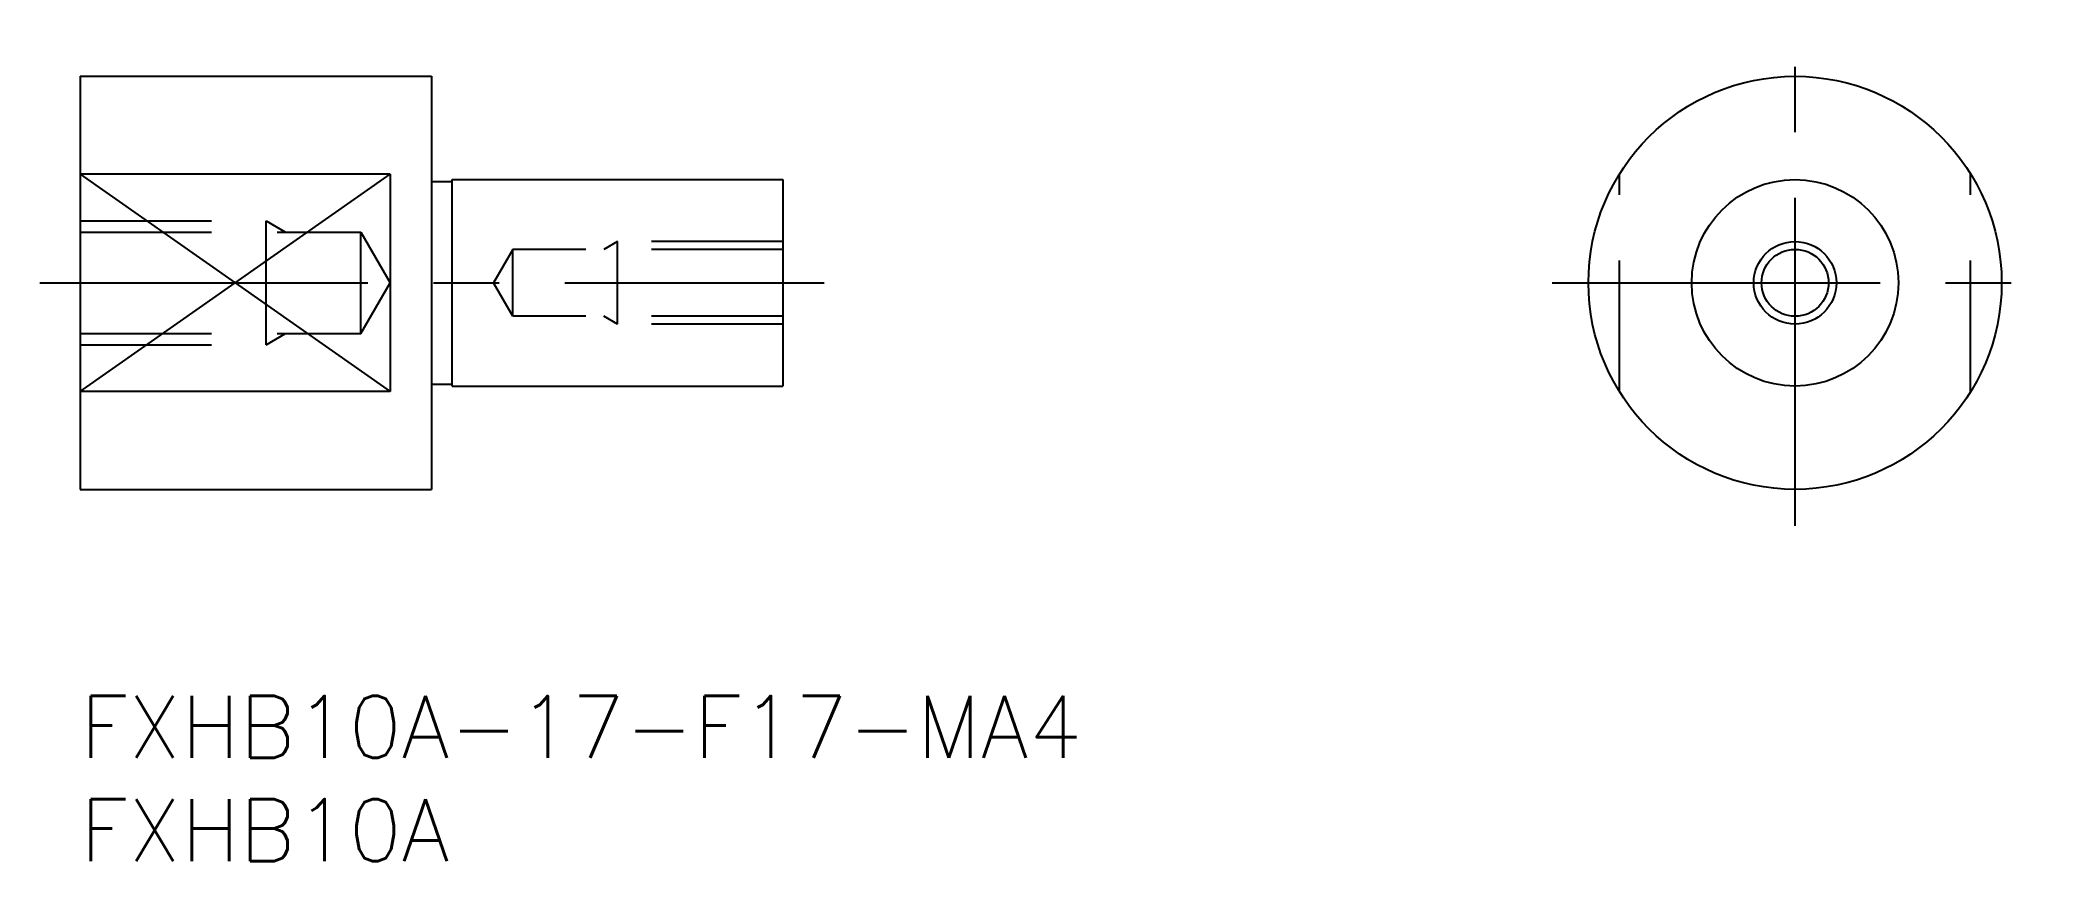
# Model space of a CAD drawing. Extents: x -2 to 94.8, y -8 to 31.8.
import ezdxf

# ---------------------------------------------------------------- set-up
doc = ezdxf.new("R2010")
doc.units = 0
doc.header["$LTSCALE"] = 0.5
doc.linetypes.add('CENTER', pattern=[50.8, 31.75, -6.35, 6.35, -6.35])
doc.linetypes.add('DASHED', pattern=[19.05, 12.7, -6.35])
for name, color, linetype in [('MSM_CENTER', 1, 'CENTER'), ('MSM_CONTINUOUS', 7, 'CONTINUOUS'), ('MSM_DASHED', 4, 'DASHED'), ('MSM_NARROW', 5, 'CONTINUOUS'), ('MSM_PART_NUMBER', 7, 'CONTINUOUS')]:
    doc.layers.add(name, color=color, linetype=linetype)
doc.styles.get("Standard").update_dxf_attribs({"font": 'txt.shx', "height": 3, "bigfont": 'bigfont.shx'})

# ---------------------------------------------------------------- blocks, each defined once
blk = doc.blocks.new('*U6')
at = {"layer": 'MSM_PART_NUMBER'}
blk.add_text('FXHB10A-17-F17-MA4', height=3, dxfattribs=at).set_placement((0, -3))
blk = doc.blocks.new('*U7')
at = {"layer": 'MSM_PART_NUMBER'}
blk.add_text('FXHB10A', height=3, dxfattribs=at).set_placement((0, -8))

msp = doc.modelspace()

# ---------------------------------------------------------------- linework, layer by layer
at = {"layer": 'MSM_CENTER'}
for p, q in [((83, 8.239), (83, 31.761)), ((-1.95, 20), (36, 20)), ((71.239, 20), (94.761, 20))]:
    msp.add_line(p, q, dxfattribs=at)
at = {"layer": 'MSM_CONTINUOUS'}
for p, q in [((0, 30), (0, 10)), ((0, 30), (17, 30)), ((17, 30), (17, 10)), ((15, 25.268), (0, 25.268)), ((15, 25.268), (15, 14.732)), ((17, 24.9), (18, 24.9)), ((18, 25), (34, 25)), ((18, 15), (18, 25)), ((34, 25), (34, 15)), ((15, 14.732), (0, 14.732)), ((17, 15.1), (18, 15.1)), ((18, 15), (34, 15)), ((0, 10), (17, 10))]:
    msp.add_line(p, q, dxfattribs=at)
for radius in [10, 5, 1.621]:
    msp.add_circle((83, 20), radius, dxfattribs=at)
at = {"layer": 'MSM_DASHED'}
for p, q in [((74.5, 14.732), (74.5, 25.268)), ((91.5, 14.732), (91.5, 25.268)), ((0, 23), (9, 23)), ((0, 22.458), (13.581, 22.458)), ((9, 17), (9, 23)), ((9, 23), (9.938, 22.458)), ((13.581, 22.458), (15, 20)), ((13.581, 17.542), (13.581, 22.458)), ((20.936, 21.621), (20, 20)), ((34, 21.621), (20.936, 21.621)), ((20.936, 18.379), (20.936, 21.621)), ((26, 22), (25.344, 21.621)), ((34, 22), (26, 22)), ((26, 18), (26, 22)), ((13.581, 17.542), (15, 20)), ((20.936, 18.379), (20, 20)), ((34, 18.379), (20.936, 18.379)), ((26, 18), (25.344, 18.379)), ((0, 17.542), (13.581, 17.542)), ((9, 17), (9.938, 17.542)), ((34, 18), (26, 18)), ((0, 17), (9, 17))]:
    msp.add_line(p, q, dxfattribs=at)
at = {"layer": 'MSM_NARROW'}
for p, q in [((0, 25.268), (15, 14.732)), ((0, 14.732), (15, 25.268))]:
    msp.add_line(p, q, dxfattribs=at)
msp.add_circle((83, 20), 2, dxfattribs=at)

# ---------------------------------------------------------------- block references
at = {"layer": 'MSM_CONTINUOUS'}
for name in ['*U6', '*U7']:
    msp.add_blockref(name, (0, 0), dxfattribs=at)

doc.saveas('drawing.dxf')
